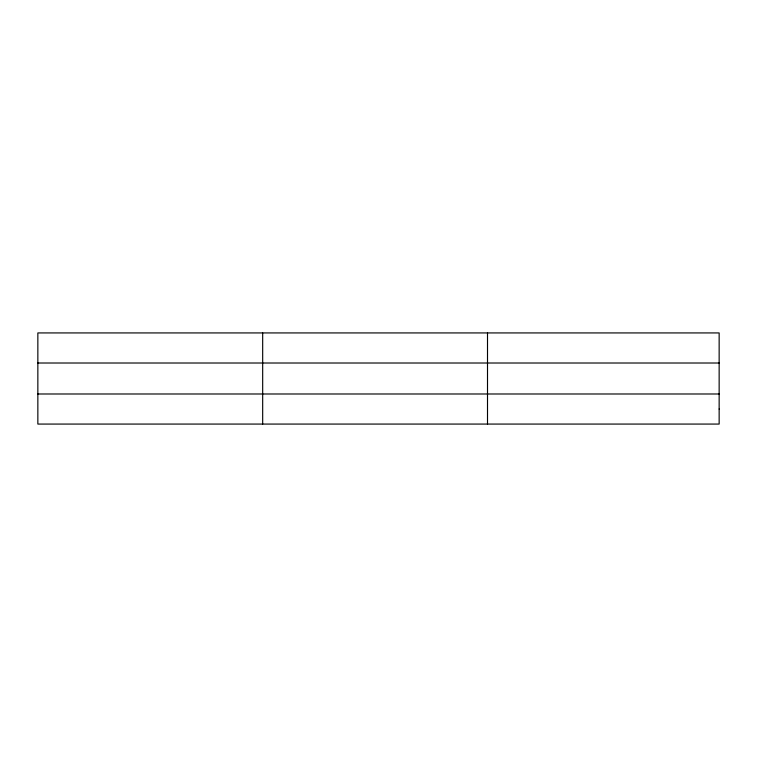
<?xml version="1.0" encoding="UTF-8"?>
<svg xmlns="http://www.w3.org/2000/svg" width="757" height="757" viewBox="0 0 757 757"><rect width="100%" height="100%" fill="white"/><g stroke="black" fill="none" stroke-linecap="round" stroke-linejoin="round"><path stroke-width="1.14" d="M262.679 332.929L262.679 424.071M487.508 332.929L487.508 424.071M37.85 363.01L719.15 363.01M37.85 393.99L719.15 393.99M719.15 409.035L719.15 424.071L37.85 424.071L37.85 332.929L719.15 332.929L719.15 409.035"/></g></svg>
